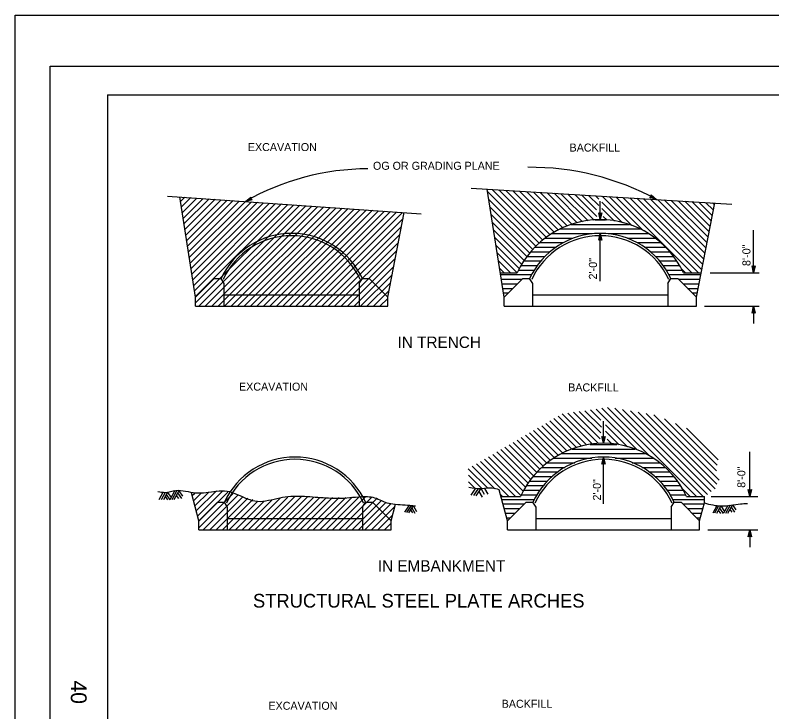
# Model space of a CAD drawing. Extents: x -894 to 866, y -476 to 714.
# Drawn here: x -894 to -233, y 104 to 714 of the extents above; entities that cross this region are included whole.
import ezdxf

# ---------------------------------------------------------------- set-up
doc = ezdxf.new("R2010")
doc.units = 0
for name, color, linetype in [('10 Sheet Format', 7, 'Continuous'), ('56 Stage 3 Anno', 7, 'Continuous'), ('57 Undefined', 7, 'Continuous'), ('59 Sndwall Anno', 7, 'Continuous'), ('60 Nongeo Data', 7, 'Continuous')]:
    doc.layers.add(name, color=color, linetype=linetype)

msp = doc.modelspace()

# ---------------------------------------------------------------- linework, layer by layer
at = {"layer": '10 Sheet Format'}
for p, q in [((-863.43, 668.96), (836.57, 668.96)), ((-863.43, -431.04), (-863.43, 668.96)), ((-813.45, 643.96), (811.55, 643.96)), ((-813.45, 643.96), (-813.45, -406.04))]:
    msp.add_line(p, q, dxfattribs=at)
for points in [[(-894.04, 713.56), (865.96, 713.56), (865.96, -476.44), (-894.04, -476.44)], [(-863.43, 668.96), (836.57, 668.96), (836.57, -431.04), (-863.43, -431.04)]]:
    msp.add_lwpolyline(points, close=True, dxfattribs=at)
at = {"layer": '56 Stage 3 Anno'}
for p, q in [((-338.06, 554.83), (-338.13, 556.39)), ((-338.13, 556.39), (-338.13, 556.39)), ((-338.13, 556.39), (-333.48, 552.36)), ((-338.11, 555.97), (-334.7, 553.01)), ((-692.74, 550.54), (-687.99, 554.44)), ((-686.78, 552.06), (-692.74, 550.54)), ((-692.74, 550.54), (-692.74, 550.54)), ((-687.13, 552.28), (-691.51, 551.16)), ((-691.5, 551.17), (-688.04, 554.01)), ((-690.27, 551.79), (-688.04, 553.62)), ((-687.51, 552.49), (-690.27, 551.79)), ((-689.04, 552.41), (-688.08, 553.2)), ((-687.82, 552.72), (-689.04, 552.41)), ((-687.99, 554.44), (-688.1, 552.89)), ((-688.1, 552.89), (-686.78, 552.06)), ((-687.99, 554.44), (-687.99, 554.44)), ((-686.78, 552.06), (-686.78, 552.06)), ((-382.64, 534.69), (-382.64, 550.8)), ((-339.39, 554.04), (-338.06, 554.83)), ((-333.48, 552.36), (-339.39, 554.04)), ((-339.39, 554.04), (-339.39, 554.04)), ((-334.71, 553.02), (-339.02, 554.24)), ((-335.91, 553.67), (-338.7, 554.46)), ((-337.13, 554.33), (-338.32, 554.67)), ((-338.08, 555.15), (-337.13, 554.33)), ((-338.07, 555.54), (-335.91, 553.67)), ((-333.48, 552.36), (-333.48, 552.36)), ((-382.64, 534.69), (-383.97, 540.69)), ((-383.97, 540.69), (-383.97, 540.69)), ((-383.97, 540.69), (-382.64, 539.89)), ((-382.64, 536.08), (-383.61, 540.45)), ((-382.64, 537.45), (-383.26, 540.28)), ((-382.64, 538.83), (-382.9, 540.04)), ((-382.64, 539.89), (-381.3, 540.69)), ((-381.3, 540.69), (-382.64, 534.69)), ((-381.66, 540.47), (-382.64, 536.07)), ((-382.02, 540.24), (-382.64, 537.45)), ((-382.36, 540.06), (-382.64, 538.83)), ((-381.3, 540.69), (-381.3, 540.69)), ((-382.64, 534.69), (-382.64, 534.69)), ((-383.98, 516.6), (-382.64, 522.6)), ((-382.64, 480.89), (-382.64, 522.6)), ((-382.64, 522.6), (-382.64, 522.6)), ((-382.64, 522.6), (-381.31, 516.6)), ((-248.62, 488.23), (-248.62, 525.55)), ((-382.64, 517.4), (-383.98, 516.6)), ((-383.98, 516.6), (-383.98, 516.6)), ((-383.62, 516.82), (-382.64, 521.22)), ((-383.26, 517.05), (-382.64, 519.84)), ((-382.92, 517.23), (-382.64, 518.46)), ((-382.64, 521.21), (-381.67, 516.83)), ((-382.64, 519.84), (-382.02, 517.01)), ((-382.64, 518.46), (-382.37, 517.25)), ((-381.31, 516.6), (-382.64, 517.4)), ((-381.31, 516.6), (-381.31, 516.6)), ((-248.62, 488.23), (-249.95, 494.23)), ((-249.95, 494.23), (-249.95, 494.23)), ((-249.95, 494.23), (-248.62, 493.43)), ((-248.62, 489.62), (-249.59, 493.99)), ((-248.62, 490.99), (-249.25, 493.81)), ((-248.62, 492.37), (-248.89, 493.58)), ((-248.62, 493.43), (-247.28, 494.23)), ((-247.28, 494.23), (-248.62, 488.23)), ((-247.64, 494.01), (-248.62, 489.61)), ((-248, 493.78), (-248.62, 490.99)), ((-248.34, 493.6), (-248.62, 492.37)), ((-247.28, 494.23), (-247.28, 494.23)), ((-286.55, 488.23), (-243.62, 488.23)), ((-248.62, 488.23), (-248.62, 488.23)), ((-291.4, 458.92), (-243.62, 458.92)), ((-249.96, 452.92), (-248.62, 458.92)), ((-249.61, 453.14), (-248.62, 457.54)), ((-248.62, 458.92), (-248.62, 458.92)), ((-248.62, 458.92), (-247.29, 452.92)), ((-248.62, 458.92), (-248.62, 443.92)), ((-248.62, 457.53), (-247.65, 453.16)), ((-248.62, 453.72), (-249.96, 452.92)), ((-249.96, 452.92), (-249.96, 452.92)), ((-249.25, 453.37), (-248.62, 456.16)), ((-248.9, 453.55), (-248.62, 454.78)), ((-248.62, 456.16), (-248, 453.34)), ((-248.62, 454.78), (-248.36, 453.57)), ((-247.29, 452.92), (-248.62, 453.72)), ((-247.29, 452.92), (-247.29, 452.92)), ((-379.77, 339.03), (-379.77, 358.38)), ((-379.77, 339.03), (-381.1, 345.03)), ((-381.1, 345.03), (-381.1, 345.03)), ((-381.1, 345.03), (-379.77, 344.23)), ((-379.77, 340.42), (-380.74, 344.8)), ((-379.77, 341.79), (-380.39, 344.62)), ((-379.76, 343.18), (-380.03, 344.38)), ((-379.77, 344.23), (-378.43, 345.03)), ((-378.43, 345.03), (-379.77, 339.03)), ((-378.78, 344.82), (-379.77, 340.41)), ((-379.14, 344.58), (-379.77, 341.79)), ((-379.49, 344.41), (-379.76, 343.18)), ((-378.43, 345.03), (-378.43, 345.03)), ((-379.77, 339.03), (-379.77, 339.03)), ((-251.87, 292.61), (-251.87, 331.6)), ((-381.11, 320.7), (-379.77, 326.7)), ((-380.75, 320.91), (-379.77, 325.32)), ((-379.77, 286), (-379.77, 326.7)), ((-379.77, 326.7), (-379.77, 326.7)), ((-379.77, 326.7), (-378.44, 320.7)), ((-379.76, 325.31), (-378.8, 320.93)), ((-379.77, 321.5), (-381.11, 320.7)), ((-381.11, 320.7), (-381.11, 320.7)), ((-380.39, 321.15), (-379.77, 323.93)), ((-380.05, 321.32), (-379.77, 322.55)), ((-379.77, 323.93), (-379.14, 321.11)), ((-379.77, 322.55), (-379.5, 321.34)), ((-378.44, 320.7), (-379.77, 321.5)), ((-378.44, 320.7), (-378.44, 320.7)), ((-251.87, 292.61), (-253.2, 298.61)), ((-253.2, 298.61), (-253.2, 298.61)), ((-253.2, 298.61), (-251.87, 297.81)), ((-251.87, 294.01), (-252.84, 298.38)), ((-251.87, 295.38), (-252.49, 298.2)), ((-251.87, 296.76), (-252.13, 297.97)), ((-251.87, 297.81), (-250.53, 298.61)), ((-250.53, 298.61), (-251.87, 292.61)), ((-250.89, 298.4), (-251.87, 293.99)), ((-251.25, 298.16), (-251.87, 295.38)), ((-251.59, 297.99), (-251.87, 296.76)), ((-250.53, 298.61), (-250.53, 298.61)), ((-285.7, 292.61), (-245.02, 292.61)), ((-251.87, 292.61), (-251.87, 292.61)), ((-288.53, 263.31), (-245.02, 263.31)), ((-253.21, 257.31), (-251.87, 263.31)), ((-251.87, 258.11), (-253.21, 257.31)), ((-252.85, 257.53), (-251.87, 261.93)), ((-252.49, 257.76), (-251.87, 260.55)), ((-252.15, 257.94), (-251.87, 259.17)), ((-251.87, 263.31), (-251.87, 263.31)), ((-251.87, 263.31), (-250.54, 257.31)), ((-251.87, 263.31), (-251.87, 248.31)), ((-251.87, 261.92), (-250.9, 257.55)), ((-251.87, 260.55), (-251.25, 257.72)), ((-251.87, 259.17), (-251.61, 257.96)), ((-250.54, 257.31), (-251.87, 258.11)), ((-253.21, 257.31), (-253.21, 257.31)), ((-250.54, 257.31), (-250.54, 257.31))]:
    msp.add_line(p, q, dxfattribs=at)
for centre, radius, start, end in [((-585.24, 362.6), 216.51, 90.13478, 119.76857), ((-443.45, 351.22), 229.24, 61.33254, 90.60928)]:
    msp.add_arc(centre, radius, start, end, dxfattribs=at)
at = {"layer": '59 Sndwall Anno'}
for p, q in [((-754.42, 297.76), (-758.86, 289.64)), ((-752.75, 297.76), (-757.16, 289.71)), ((-491.73, 299.69), (-495.79, 293.6)), ((-489.46, 299.48), (-493.51, 293.39)), ((-487.18, 299.27), (-491.24, 293.18)), ((-486.79, 299.26), (-483.98, 294.43)), ((-483.69, 299.47), (-480.88, 294.63)), ((-764.91, 296.09), (-768.4, 289.72)), ((-762.97, 296.07), (-766.47, 289.66)), ((-760.86, 296.33), (-764.47, 289.73)), ((-763, 292.54), (-760.95, 289.62)), ((-762.02, 294.23), (-758.84, 289.7)), ((-760.99, 296.1), (-757.8, 291.57)), ((-751.04, 297.61), (-755.43, 289.58)), ((-753.3, 293.47), (-751.38, 290.75)), ((-752.1, 295.67), (-748.73, 290.87)), ((-751.04, 297.61), (-747.68, 292.84)), ((-488.65, 296.78), (-485.84, 291.95)), ((-549.61, 284.8), (-553.66, 278.71)), ((-547.9, 284.72), (-551.96, 278.63)), ((-546.15, 284.51), (-550.25, 278.35)), ((-546.15, 284.51), (-543.21, 279.43)), ((-271.09, 284.74), (-274.88, 277.81)), ((-269.08, 285.02), (-273.05, 277.76)), ((-267.17, 285.25), (-271.3, 277.71)), ((-267.17, 285.25), (-264.04, 280.8)), ((-548.52, 280.98), (-546.85, 278.1)), ((-547.35, 282.73), (-544.55, 277.89)), ((-280.83, 284.22), (-284.34, 277.8)), ((-279.13, 284.28), (-282.64, 277.87)), ((-277.36, 284.22), (-280.91, 277.73)), ((-279.42, 280.5), (-277.51, 277.78)), ((-278.41, 282.35), (-275.19, 277.77)), ((-277.36, 284.22), (-273.99, 279.43)), ((-269.37, 281.13), (-267.64, 278.67)), ((-268.29, 283.14), (-265.16, 278.69))]:
    msp.add_line(p, q, dxfattribs=at)
for points in [[(-435.9, 514.09), (-481.21, 559.4)], [(-432.83, 516.67), (-477.18, 561.02)], [(-429.61, 519.12), (-471.16, 560.66)], [(-426.26, 521.42), (-465.13, 560.29)], [(-422.75, 523.57), (-459.11, 559.93)], [(-419.08, 525.56), (-453.09, 559.56)], [(-415.25, 527.38), (-447.07, 559.2)], [(-411.25, 529.04), (-441.05, 558.84)], [(-407.06, 530.51), (-435.03, 558.47)], [(-402.67, 531.77), (-429.01, 558.11)], [(-398.06, 532.82), (-422.98, 557.74)], [(-393.2, 533.62), (-416.96, 557.38)], [(-388.06, 534.13), (-410.94, 557.01)], [(-385.67, 537.4), (-404.88, 556.61)], [(-385.84, 543.22), (-398.9, 556.28)], [(-383.97, 547.01), (-392.88, 555.92)], [(-749.56, 550.41), (-745.69, 554.29)], [(-748.79, 545.53), (-740.4, 553.92)], [(-748.02, 540.65), (-735.11, 553.55)], [(-747.24, 535.76), (-729.83, 553.18)], [(-746.47, 530.88), (-724.54, 552.81)], [(-745.7, 526), (-719.25, 552.44)], [(-744.92, 521.11), (-713.97, 552.07)], [(-744.15, 516.23), (-708.68, 551.7)], [(-743.38, 511.35), (-703.39, 551.33)], [(-742.6, 506.46), (-698.11, 550.96)], [(-741.83, 501.58), (-692.82, 550.59)], [(-741.05, 496.7), (-687.53, 550.22)], [(-740.28, 491.81), (-682.25, 549.85)], [(-739.51, 486.93), (-676.96, 549.48)], [(-738.73, 482.05), (-671.67, 549.11)], [(-438.82, 511.35), (-480.16, 552.69)], [(-383.78, 552.48), (-386.85, 555.55)], [(-363.24, 531.94), (-381.37, 550.07)], [(-355.09, 529.44), (-380.83, 555.19)], [(-344.86, 524.88), (-374.81, 554.83)], [(-302.56, 488.23), (-368.79, 554.46)], [(-296.9, 488.23), (-362.77, 554.1)], [(-293.77, 490.76), (-356.75, 553.73)], [(-292.86, 495.51), (-350.73, 553.37)], [(-291.96, 500.25), (-344.7, 553)], [(-291.05, 505), (-338.68, 552.64)], [(-290.14, 509.75), (-332.66, 552.27)], [(-289.23, 514.5), (-326.64, 551.91)], [(-288.32, 519.25), (-320.62, 551.54)], [(-287.41, 523.99), (-314.6, 551.18)], [(-286.5, 528.74), (-308.58, 550.81)], [(-285.59, 533.49), (-302.55, 550.45)], [(-284.69, 538.24), (-296.53, 550.08)], [(-283.78, 542.98), (-290.51, 549.72)], [(-282.87, 547.73), (-284.49, 549.36)], [(-737.96, 477.16), (-666.38, 548.74)], [(-737.19, 472.28), (-661.1, 548.37)], [(-736.41, 467.4), (-655.81, 548)], [(-736.32, 461.84), (-650.52, 547.63)], [(-733.58, 458.92), (-645.24, 547.26)], [(-727.92, 458.92), (-639.95, 546.89)], [(-722.26, 458.92), (-634.66, 546.52)], [(-716.61, 458.92), (-629.38, 546.15)], [(-710.95, 458.92), (-624.09, 545.78)], [(-705.29, 458.92), (-618.8, 545.41)], [(-699.64, 458.92), (-613.52, 545.04)], [(-693.98, 458.92), (-608.23, 544.67)], [(-688.32, 458.92), (-602.94, 544.3)], [(-682.67, 458.92), (-597.66, 543.93)], [(-677.01, 458.92), (-592.37, 543.56)], [(-671.35, 458.92), (-587.08, 543.19)], [(-665.7, 458.92), (-581.8, 542.82)], [(-660.04, 458.92), (-576.51, 542.45)], [(-441.61, 508.48), (-479.1, 545.98)], [(-370.32, 533.37), (-381.28, 544.33)], [(-654.38, 458.92), (-571.22, 542.08)], [(-648.73, 458.92), (-565.94, 541.71)], [(-643.07, 458.92), (-560.65, 541.34)], [(-637.41, 458.92), (-555.36, 540.97)], [(-444.25, 505.47), (-478.05, 539.27)], [(-376.71, 534.09), (-379.97, 537.36)], [(-631.75, 458.92), (-555.01, 535.67)], [(-446.76, 502.32), (-477, 532.56)], [(-407.97, 530.56), (-357.26, 530.56)], [(-387.09, 534.56), (-378.06, 534.56)], [(-382.66, 534.39), (-382.72, 534.45)], [(-626.1, 458.92), (-556.37, 528.65)], [(-449.11, 499.01), (-475.94, 525.85)], [(-424.97, 522.56), (-389.67, 522.56)], [(-417.75, 526.56), (-347.49, 526.56)], [(-375.59, 522.56), (-340.28, 522.56)], [(-620.44, 458.92), (-557.74, 521.63)], [(-451.31, 495.56), (-474.89, 519.14)], [(-430.79, 518.56), (-406.57, 518.56)], [(-358.68, 518.56), (-334.45, 518.56)], [(-614.78, 458.92), (-559.1, 514.6)], [(-453.37, 491.96), (-473.84, 512.43)], [(-439.88, 510.56), (-421.66, 510.56)], [(-435.68, 514.56), (-415.26, 514.56)], [(-349.99, 514.56), (-329.57, 514.56)], [(-343.58, 510.56), (-325.37, 510.56)], [(-609.13, 458.92), (-560.47, 507.58)], [(-455.29, 488.23), (-472.78, 505.72)], [(-443.52, 506.56), (-426.81, 506.56)], [(-338.44, 506.56), (-321.72, 506.56)], [(-603.47, 458.92), (-561.83, 500.56)], [(-460.95, 488.23), (-471.73, 499.01)], [(-449.52, 498.56), (-434.69, 498.56)], [(-446.71, 502.56), (-431.08, 502.56)], [(-334.16, 502.56), (-318.52, 502.56)], [(-330.55, 498.56), (-315.73, 498.56)], [(-597.81, 458.92), (-563.2, 493.54)], [(-466.6, 488.23), (-470.68, 492.3)], [(-454.12, 490.56), (-440.44, 490.56)], [(-451.97, 494.56), (-437.79, 494.56)], [(-327.46, 494.56), (-313.27, 494.56)], [(-324.8, 490.56), (-311.12, 490.56)], [(-308.21, 488.23), (-311.79, 491.81)], [(-592.16, 458.92), (-564.56, 486.52)], [(-469.77, 486.56), (-442.71, 486.56)], [(-322.54, 486.56), (-294.6, 486.56)], [(-586.5, 458.92), (-565.92, 479.49)], [(-469.13, 482.56), (-450.99, 482.56)], [(-468.49, 478.56), (-454.99, 478.56)], [(-314.26, 482.56), (-295.42, 482.56)], [(-310.26, 478.56), (-296.24, 478.56)], [(-580.84, 458.92), (-567.29, 472.47)], [(-467.85, 474.56), (-458.99, 474.56)], [(-467.2, 470.56), (-462.99, 470.56)], [(-306.26, 474.56), (-297.06, 474.56)], [(-302.26, 470.56), (-297.88, 470.56)], [(-575.19, 458.92), (-568.36, 465.75)], [(-389.35, 338.29), (-415.87, 364.8)], [(-384.15, 338.74), (-410.91, 365.5)], [(-382.7, 342.95), (-405.95, 366.19)], [(-382.22, 348.13), (-400.98, 366.89)], [(-381.54, 353.1), (-396.02, 367.59)], [(-382.04, 359.26), (-391.06, 368.28)], [(-350.42, 333.29), (-386.1, 368.98)], [(-339.46, 327.99), (-381.14, 369.67)], [(-298.43, 292.61), (-376.18, 370.37)], [(-292.77, 292.61), (-369.96, 369.8)], [(-288.79, 294.3), (-363.13, 368.63)], [(-285.76, 296.92), (-356.3, 367.46)], [(-282.31, 299.13), (-349.47, 366.29)], [(-280.72, 303.19), (-342.64, 365.12)], [(-278.72, 306.85), (-335.81, 363.94)], [(-403.35, 335.32), (-426.64, 358.6)], [(-398.92, 336.54), (-423.07, 360.69)], [(-394.26, 337.54), (-419.5, 362.78)], [(-281.06, 314.85), (-326.61, 360.39)], [(-415.47, 330.47), (-437.34, 352.34)], [(-411.61, 332.26), (-433.78, 354.43)], [(-407.58, 333.88), (-430.21, 356.51)], [(-358.87, 336.09), (-377.95, 355.17)], [(-280.5, 319.95), (-316.92, 356.36)], [(-279.61, 324.71), (-307.22, 352.32)], [(-429.33, 321.7), (-451.62, 343.98)], [(-426.09, 324.12), (-448.05, 346.07)], [(-422.71, 326.39), (-444.48, 348.16)], [(-419.17, 328.51), (-440.91, 350.25)], [(-366.13, 337.7), (-377.99, 349.55)], [(-438.19, 313.58), (-462.32, 337.72)], [(-435.38, 316.43), (-458.75, 339.81)], [(-432.43, 319.14), (-455.19, 341.9)], [(-391.5, 338), (-368.05, 338)], [(-372.64, 338.54), (-376.7, 342.61)], [(-445.76, 304.19), (-473.03, 331.45)], [(-443.38, 307.47), (-469.46, 333.54)], [(-440.86, 310.59), (-465.89, 335.63)], [(-407.27, 334), (-352.27, 334)], [(-452, 293.45), (-483.73, 325.19)], [(-450.08, 297.19), (-480.16, 327.28)], [(-448, 300.76), (-476.6, 329.36)], [(-423.32, 326), (-389.86, 326)], [(-416.4, 330), (-343.13, 330)], [(-369.69, 326), (-336.21, 326)], [(-474.81, 299.29), (-494.44, 318.92)], [(-462.47, 292.61), (-490.87, 321.01)], [(-456.82, 292.61), (-487.3, 323.1)], [(-433.7, 318), (-413.2, 318)], [(-428.95, 322), (-404.78, 322)], [(-354.75, 322), (-330.59, 322)], [(-346.34, 318), (-325.83, 318)], [(-480.99, 299.82), (-498.01, 316.83)], [(-486.23, 299.4), (-497.91, 311.08)], [(-437.8, 314), (-419.48, 314)], [(-340.05, 314), (-321.74, 314)], [(-492.35, 299.87), (-497.69, 305.2)], [(-444.48, 306), (-428.77, 306)], [(-441.36, 310), (-424.55, 310)], [(-334.99, 310), (-318.18, 310)], [(-330.77, 306), (-315.06, 306)], [(-449.63, 298), (-435.41, 298)], [(-447.22, 302), (-432.35, 302)], [(-327.19, 302), (-312.31, 302)], [(-324.12, 298), (-309.91, 298)], [(-304.08, 292.61), (-310.5, 299.03)], [(-739.32, 293.26), (-737.07, 295.51)], [(-738.13, 288.79), (-731.06, 295.86)], [(-736.93, 284.33), (-724.54, 296.73)], [(-735.74, 279.87), (-718.01, 297.6)], [(-734.54, 275.41), (-712.67, 297.29)], [(-733.44, 270.85), (-708.14, 296.16)], [(-733.44, 265.2), (-703.75, 294.89)], [(-729.67, 263.31), (-699.36, 293.62)], [(-724.01, 263.31), (-694.98, 292.35)], [(-718.36, 263.31), (-690.59, 291.08)], [(-690.07, 263.31), (-662.34, 291.05)], [(-684.41, 263.31), (-655.7, 292.03)], [(-678.76, 263.31), (-649.51, 292.56)], [(-673.1, 263.31), (-643.86, 292.56)], [(-667.44, 263.31), (-638.39, 292.36)], [(-661.79, 263.31), (-633.1, 292)], [(-656.13, 263.31), (-627.8, 291.64)], [(-650.47, 263.31), (-622.32, 291.46)], [(-644.82, 263.31), (-616.57, 291.56)], [(-639.16, 263.31), (-610.82, 291.65)], [(-633.5, 263.31), (-605.07, 291.75)], [(-627.85, 263.31), (-599.36, 291.8)], [(-622.19, 263.31), (-593.7, 291.8)], [(-616.53, 263.31), (-588.04, 291.8)], [(-610.88, 263.31), (-582.39, 291.8)], [(-468.13, 292.61), (-470.04, 294.53)], [(-451.73, 294), (-438.05, 294)], [(-321.49, 294), (-307.8, 294)], [(-712.7, 263.31), (-686.2, 289.81)], [(-707.04, 263.31), (-681.81, 288.54)], [(-701.38, 263.31), (-676.67, 288.03)], [(-695.73, 263.31), (-669.51, 289.54)], [(-605.22, 263.31), (-577.61, 290.92)], [(-599.56, 263.31), (-573.84, 289.03)], [(-593.91, 263.31), (-570.07, 287.15)], [(-588.25, 263.31), (-565.31, 286.25)], [(-468.85, 290), (-440.3, 290)], [(-467.76, 286), (-449.08, 286)], [(-319.23, 290), (-291.53, 290)], [(-310.46, 286), (-291.83, 286)], [(-582.59, 263.31), (-562.1, 283.81)], [(-466.67, 282), (-453.08, 282)], [(-465.59, 278), (-457.08, 278)], [(-306.46, 282), (-292.9, 282)], [(-302.46, 278), (-293.98, 278)], [(-576.93, 263.31), (-564.17, 276.08)], [(-464.5, 274), (-461.08, 274)], [(-298.46, 274), (-295.05, 274)], [(-571.28, 263.31), (-565.44, 269.15)], [(-565.62, 263.31), (-565.44, 263.49)]]:
    msp.add_lwpolyline(points, dxfattribs=at)
at = {"layer": '60 Nongeo Data'}
for p, q in [((-495.57, 562.14), (-267.62, 548.33)), ((-466.55, 466.87), (-481.51, 561.29)), ((-760.83, 555.35), (-539.05, 539.83)), ((-736.33, 466.89), (-750.23, 554.61)), ((-298.59, 466.84), (-282.58, 549.24)), ((-568.36, 466.94), (-553.99, 540.87)), ((-736.31, 466.92), (-720.04, 483.18)), ((-720.04, 483.18), (-714.04, 483.18)), ((-711.31, 478.92), (-714.04, 483.18)), ((-593.31, 478.92), (-590.57, 483.18)), ((-590.57, 483.18), (-584.57, 483.18)), ((-568.31, 466.92), (-584.57, 483.18)), ((-470.04, 488.23), (-455.25, 488.23)), ((-466.62, 466.92), (-450.36, 483.19)), ((-450.36, 483.19), (-444.36, 483.19)), ((-441.62, 478.92), (-444.36, 483.19)), ((-323.62, 478.92), (-320.88, 483.19)), ((-320.88, 483.19), (-314.88, 483.19)), ((-298.62, 466.92), (-314.88, 483.19)), ((-309.99, 488.23), (-294.26, 488.23)), ((-711.31, 458.92), (-711.31, 478.92)), ((-593.31, 478.92), (-593.31, 458.92)), ((-441.62, 458.92), (-441.62, 478.92)), ((-323.62, 478.92), (-323.62, 458.92)), ((-736.31, 458.92), (-736.31, 466.92)), ((-711.29, 468.92), (-593.19, 468.92)), ((-568.31, 458.92), (-568.31, 466.92)), ((-466.62, 458.92), (-466.62, 466.92)), ((-441.6, 468.92), (-323.61, 468.92)), ((-298.62, 458.92), (-298.62, 466.92)), ((-736.31, 458.92), (-568.31, 458.92)), ((-466.62, 458.92), (-298.62, 458.92)), ((-463.77, 271.31), (-470.99, 298.26)), ((-733.44, 271.31), (-740.02, 295.84)), ((-469.56, 292.61), (-452.39, 292.61)), ((-307.14, 292.61), (-291.47, 292.61)), ((-291.59, 286.9), (-291.59, 292.61)), ((-733.44, 271.31), (-717.18, 287.58)), ((-717.18, 287.58), (-711.18, 287.58)), ((-708.44, 283.31), (-711.18, 287.58)), ((-590.44, 283.31), (-587.71, 287.58)), ((-587.71, 287.58), (-581.71, 287.58)), ((-565.44, 271.31), (-581.71, 287.58)), ((-565.44, 271.31), (-561.52, 285.95)), ((-463.77, 271.31), (-447.5, 287.58)), ((-447.5, 287.58), (-441.5, 287.58)), ((-438.77, 283.31), (-441.5, 287.58)), ((-320.77, 283.31), (-318.03, 287.58)), ((-318.03, 287.58), (-312.03, 287.58)), ((-295.77, 271.31), (-312.03, 287.58)), ((-295.77, 271.31), (-291.59, 286.9)), ((-708.44, 263.31), (-708.44, 283.31)), ((-590.44, 283.31), (-590.44, 263.31)), ((-438.77, 263.31), (-438.77, 283.31)), ((-320.77, 283.31), (-320.77, 263.31)), ((-733.44, 263.31), (-733.44, 271.31)), ((-708.43, 273.31), (-590.33, 273.31)), ((-565.44, 263.31), (-565.44, 271.31)), ((-463.77, 263.31), (-463.77, 271.31)), ((-438.75, 273.31), (-320.77, 273.31)), ((-295.77, 263.31), (-295.77, 271.31)), ((-733.44, 263.31), (-565.44, 263.31)), ((-463.77, 263.31), (-295.77, 263.31))]:
    msp.add_line(p, q, dxfattribs=at)
for centre, radius in [((-382.62, 454.63), 80.02), ((-652.31, 454.62), 68.02), ((-382.62, 454.63), 68.02), ((-652.31, 454.62), 66.02), ((-382.62, 454.63), 66.02), ((-379.77, 259.02), 80.02), ((-649.44, 259.02), 68.02), ((-649.44, 259.02), 66.02), ((-379.77, 259.02), 68.02), ((-379.77, 259.02), 66.02)]:
    msp.add_arc(centre, radius, 24.82664, 155.17336, dxfattribs=at)
for points in [[(-769.23, 296.9), (-762.87, 296.14), (-753.69, 297.81), (-736.3, 295.75), (-717.91, 297.26), (-708.81, 297.24), (-699.91, 294.31), (-682.37, 288.3), (-662.8, 291.42), (-643.62, 292.84), (-624.79, 291.5), (-606.78, 291.19), (-586.13, 292.38), (-579.87, 291.47), (-567.49, 286.54), (-566.04, 286.26), (-549.01, 284.89), (-544.15, 284.26)], [(-470.97, 298.32), (-477.39, 299.84), (-486.08, 299.27), (-497.5, 300.26)], [(-291.6, 286.85), (-276.73, 284.26), (-259.95, 286.14), (-254.05, 286.33)]]:
    msp.add_spline(points, degree=3, dxfattribs=at)

# ---------------------------------------------------------------- texts
at = {"layer": '10 Sheet Format'}
msp.add_text('40', height=13.779, rotation=270, dxfattribs=at).set_placement((-845.33, 131.6))
at = {"layer": '57 Undefined'}
for s, height, p in [('EXCAVATION', 7, (-690.65, 594.66)), ('BACKFILL', 7, (-409.45, 594.22)), ('OG OR GRADING PLANE', 7, (-581.27, 578.29)), ('IN TRENCH', 10, (-559.77, 422.42)), ('EXCAVATION', 7, (-698.37, 385.11)), ('BACKFILL', 7, (-410.64, 384.43)), ('IN EMBANKMENT', 10, (-577.04, 226.82)), ('STRUCTURAL STEEL PLATE ARCHES', 12, (-686.18, 195.34)), ('EXCAVATION', 7, (-672.68, 105.98)), ('BACKFILL', 7, (-468.77, 107.72))]:
    msp.add_text(s, height=height, dxfattribs=at).set_placement(p)
for s, height, p in [('8\'-0"', 7.087, (-251.31, 494.08)), ('2\'-0"', 7.087, (-385.49, 482.31)), ('8\'-0"', 7, (-255.82, 300.13)), ('2\'-0"', 7, (-382.04, 289.04))]:
    msp.add_text(s, height=height, rotation=90, dxfattribs=at).set_placement(p)

doc.saveas('drawing.dxf')
